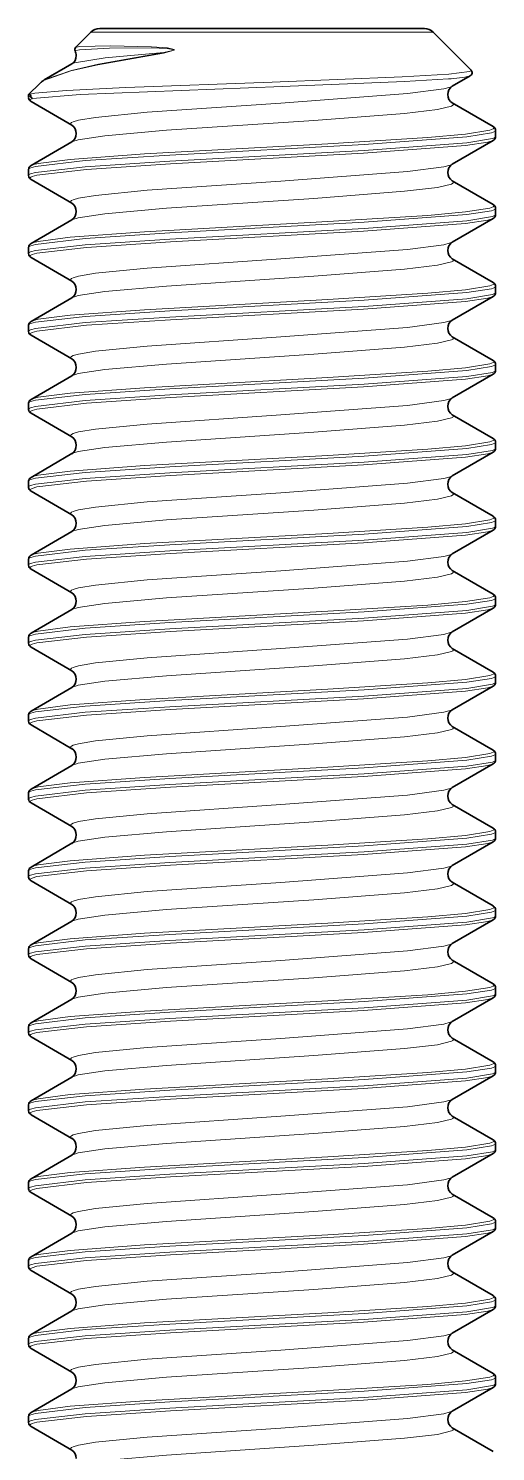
# Model space of a CAD drawing. Extents: x 145 to 857, y 42 to 790.
# Drawn here: x 395.91 to 398.91, y 51.24 to 60.37 of the extents above; entities that cross this region are included whole.
import ezdxf

# ---------------------------------------------------------------- set-up
doc = ezdxf.new("R2010")
doc.units = 0

msp = doc.modelspace()

# ---------------------------------------------------------------- linework, layer by layer
at = {"color": 7, "lineweight": 35, "ltscale": 0.048939}
msp.add_line((396.3694, 60.3666), (398.3269, 60.3666), dxfattribs=at)
at = {"color": 7, "lineweight": 35, "ltscale": 0.003191}
msp.add_line((398.3269, 60.3666), (398.4546, 60.3666), dxfattribs=at)
at = {"color": 7, "lineweight": 35, "ltscale": 0.003435}
msp.add_line((396.3128, 60.3432), (396.2156, 60.246), dxfattribs=at)
at = {"color": 7, "lineweight": 13, "ltscale": 0.051595}
msp.add_line((396.3128, 60.3432), (398.3766, 60.3432), dxfattribs=at)
at = {"color": 7, "lineweight": 13, "ltscale": 0.003364}
msp.add_line((398.3766, 60.3432), (398.5111, 60.3432), dxfattribs=at)
at = {"color": 7, "lineweight": 35, "ltscale": 0.008616}
msp.add_line((398.5111, 60.3432), (398.7549, 60.0995), dxfattribs=at)
at = {"color": 7, "lineweight": 13, "ltscale": 3.16712e-05}
msp.add_line((396.2117, 60.222), (396.2117, 60.2233), dxfattribs=at)
at = {"color": 7, "lineweight": 13, "ltscale": 8.41182e-05}
msp.add_line((396.7812, 60.212), (396.7801, 60.2088), dxfattribs=at)
at = {"color": 7, "lineweight": 35, "ltscale": 0.005111}
msp.add_line((396.0135, 60.0361), (396.1903, 60.1387), dxfattribs=at)
at = {"color": 7, "lineweight": 35, "ltscale": 0.002551}
msp.add_line((395.9841, 60.0145), (395.912, 59.9423), dxfattribs=at)
at = {"color": 7, "lineweight": 35, "ltscale": 0.00333}
msp.add_line((398.7489, 60.0628), (398.6337, 59.996), dxfattribs=at)
at = {"color": 7, "lineweight": 35, "ltscale": 0.000491714}
msp.add_line((395.912, 59.9423), (395.912, 59.9227), dxfattribs=at)
at = {"color": 7, "lineweight": 35, "ltscale": 0.007571}
for p, q in [((395.9283, 59.8979), (396.1903, 59.746)), ((398.8956, 59.7367), (398.6337, 59.8887)), ((395.9283, 59.3979), (396.1903, 59.246)), ((398.8956, 59.2367), (398.6337, 59.3887)), ((395.9283, 58.8979), (396.1903, 58.746)), ((398.8956, 58.7367), (398.6337, 58.8887)), ((395.9283, 58.3979), (396.1903, 58.246)), ((398.8956, 58.2367), (398.6337, 58.3887)), ((395.9283, 57.8979), (396.1903, 57.746)), ((398.8956, 57.7367), (398.6337, 57.8887)), ((395.9283, 57.3979), (396.1903, 57.246)), ((398.8956, 57.2367), (398.6337, 57.3887)), ((395.9283, 56.8979), (396.1903, 56.746)), ((398.8956, 56.7367), (398.6337, 56.8887)), ((395.9283, 56.3979), (396.1903, 56.246)), ((398.8956, 56.2367), (398.6337, 56.3887)), ((395.9283, 55.8979), (396.1903, 55.746)), ((398.8956, 55.7367), (398.6337, 55.8887)), ((395.9283, 55.3979), (396.1903, 55.246)), ((398.8956, 55.2367), (398.6337, 55.3887)), ((395.9283, 54.8979), (396.1903, 54.746)), ((398.8956, 54.7367), (398.6337, 54.8887)), ((395.9283, 54.3979), (396.1903, 54.246)), ((398.8956, 54.2367), (398.6337, 54.3887)), ((395.9283, 53.8979), (396.1903, 53.746)), ((398.8956, 53.7367), (398.6337, 53.8887)), ((395.9283, 53.3979), (396.1903, 53.246)), ((398.8956, 53.2367), (398.6337, 53.3887)), ((395.9283, 52.8979), (396.1903, 52.746)), ((398.8956, 52.7367), (398.6337, 52.8887)), ((395.9283, 52.3979), (396.1903, 52.246)), ((398.8956, 52.2367), (398.6337, 52.3887)), ((395.9283, 51.8979), (396.1903, 51.746)), ((398.8956, 51.7367), (398.6337, 51.8887)), ((395.9283, 51.3979), (396.1903, 51.246)), ((398.8956, 51.2367), (398.6337, 51.3887))]:
    msp.add_line(p, q, dxfattribs=at)
at = {"color": 7, "lineweight": 35, "ltscale": 0.000986481}
for p, q in [((398.912, 59.7121), (398.912, 59.6726)), ((395.912, 59.4621), (395.912, 59.4226)), ((398.912, 59.2121), (398.912, 59.1726)), ((395.912, 58.9621), (395.912, 58.9226)), ((398.912, 58.7121), (398.912, 58.6726)), ((395.912, 58.4621), (395.912, 58.4226)), ((398.912, 58.2121), (398.912, 58.1726)), ((395.912, 57.9621), (395.912, 57.9226)), ((398.912, 57.7121), (398.912, 57.6726)), ((395.912, 57.4621), (395.912, 57.4226)), ((398.912, 57.2121), (398.912, 57.1726)), ((395.912, 56.9621), (395.912, 56.9226)), ((398.912, 56.7121), (398.912, 56.6726)), ((395.912, 56.4621), (395.912, 56.4226)), ((398.912, 56.2121), (398.912, 56.1726)), ((395.912, 55.9621), (395.912, 55.9226)), ((398.912, 55.7121), (398.912, 55.6726)), ((395.912, 55.4621), (395.912, 55.4226)), ((398.912, 55.2121), (398.912, 55.1726)), ((395.912, 54.9621), (395.912, 54.9226)), ((398.912, 54.7121), (398.912, 54.6726)), ((395.912, 54.4621), (395.912, 54.4226)), ((398.912, 54.2121), (398.912, 54.1726)), ((395.912, 53.9621), (395.912, 53.9226)), ((398.912, 53.7121), (398.912, 53.6726)), ((395.912, 53.4621), (395.912, 53.4226)), ((398.912, 53.2121), (398.912, 53.1726)), ((395.912, 52.9621), (395.912, 52.9226)), ((398.912, 52.7121), (398.912, 52.6726)), ((395.912, 52.4621), (395.912, 52.4226)), ((398.912, 52.2121), (398.912, 52.1726)), ((395.912, 51.9621), (395.912, 51.9226)), ((398.912, 51.7121), (398.912, 51.6726)), ((395.912, 51.4621), (395.912, 51.4226))]:
    msp.add_line(p, q, dxfattribs=at)
at = {"color": 7, "lineweight": 35, "ltscale": 0.007572}
for p, q in [((395.9283, 59.4867), (396.1903, 59.6387)), ((395.9283, 58.9867), (396.1903, 59.1387)), ((395.9283, 58.4867), (396.1903, 58.6387)), ((395.9283, 57.9867), (396.1903, 58.1387)), ((395.9283, 57.4867), (396.1903, 57.6387)), ((395.9283, 56.9867), (396.1903, 57.1387)), ((395.9283, 56.4867), (396.1903, 56.6387)), ((395.9283, 55.9867), (396.1903, 56.1387)), ((395.9283, 55.4867), (396.1903, 55.6387)), ((395.9283, 54.9867), (396.1903, 55.1387)), ((395.9283, 54.4867), (396.1903, 54.6387)), ((395.9283, 53.9867), (396.1903, 54.1387)), ((395.9283, 53.4867), (396.1903, 53.6387)), ((395.9283, 52.9867), (396.1903, 53.1387)), ((395.9283, 52.4867), (396.1903, 52.6387)), ((395.9283, 51.9867), (396.1903, 52.1387)), ((395.9283, 51.4867), (396.1903, 51.6387))]:
    msp.add_line(p, q, dxfattribs=at)
at = {"color": 7, "lineweight": 35, "ltscale": 0.00757}
for p, q in [((398.8956, 59.6479), (398.6337, 59.496)), ((398.8956, 59.1479), (398.6337, 58.996)), ((398.8956, 58.6479), (398.6337, 58.496)), ((398.8956, 58.1479), (398.6337, 57.996)), ((398.8956, 57.6479), (398.6337, 57.496)), ((398.8956, 57.1479), (398.6337, 56.996)), ((398.8956, 56.6479), (398.6337, 56.496)), ((398.8956, 56.1479), (398.6337, 55.996)), ((398.8956, 55.6479), (398.6337, 55.496)), ((398.8956, 55.1479), (398.6337, 54.996)), ((398.8956, 54.6479), (398.6337, 54.496)), ((398.8956, 54.1479), (398.6337, 53.996)), ((398.8956, 53.6479), (398.6337, 53.496)), ((398.8956, 53.1479), (398.6337, 52.996)), ((398.8956, 52.6479), (398.6337, 52.496)), ((398.8956, 52.1479), (398.6337, 51.996)), ((398.8956, 51.6479), (398.6337, 51.496))]:
    msp.add_line(p, q, dxfattribs=at)
at = {"color": 7, "lineweight": 13}
for points in [[(396.7801, 60.2088), (396.3582, 60.1338), (396.1836, 60.0943), (396.0085, 60.0324), (395.9841, 60.0145)], [(396.7812, 60.212), (396.3619, 60.1372), (396.1881, 60.0977), (396.0135, 60.0361)], [(396.7812, 60.212), (396.4049, 60.1785), (396.2077, 60.1459), (396.1903, 60.1387)], [(396.2117, 60.2233), (396.2125, 60.2241), (396.2159, 60.2258), (396.2406, 60.2305), (396.433, 60.2408)], [(396.2156, 60.246), (396.2198, 60.2476), (396.2425, 60.2504), (396.4378, 60.2549)], [(396.433, 60.2408), (396.699, 60.2421), (396.8037, 60.2378), (396.8476, 60.23), (396.8483, 60.2291), (396.8483, 60.228), (396.8475, 60.227), (396.7812, 60.212)], [(396.4378, 60.2549), (396.7022, 60.2494), (396.8058, 60.2415), (396.8487, 60.2306), (396.8482, 60.2267), (396.7801, 60.2088)], [(398.7549, 60.0994), (398.7557, 60.0982), (398.7556, 60.0967), (398.7538, 60.0949), (398.7451, 60.0912), (398.6126, 60.0742)], [(398.6126, 60.0742), (398.3123, 60.0559), (397.4762, 60.0225), (396.5374, 59.9877), (396.1572, 59.9688), (395.9529, 59.9514), (395.9207, 59.9454), (395.9125, 59.9423)], [(398.6094, 60.0428), (398.3271, 60.0253), (397.5406, 59.9933), (396.2449, 59.9422), (395.9374, 59.9167)], [(398.6337, 59.996), (398.6211, 59.9904), (398.5789, 59.9794), (398.3467, 59.9486), (397.5318, 59.8876), (396.6747, 59.8287), (396.3419, 59.7958), (396.2332, 59.7777), (396.1986, 59.7677), (396.1884, 59.7625), (396.1844, 59.7591), (396.1833, 59.7574), (396.1826, 59.7548)], [(398.6413, 59.8798), (398.64, 59.8761), (398.6376, 59.8736), (398.6293, 59.8687), (398.5383, 59.847), (398.3271, 59.8217), (397.7442, 59.7766), (396.7989, 59.7133), (396.4027, 59.6782), (396.2317, 59.6524), (396.1903, 59.6387)], [(398.7191, 59.6895), (398.8759, 59.7145), (398.8972, 59.723), (398.9005, 59.7259), (398.9015, 59.7273), (398.902, 59.7294)], [(398.7284, 59.6722), (398.8859, 59.6972), (398.9073, 59.7057), (398.9106, 59.7086), (398.9115, 59.71), (398.912, 59.7121)], [(395.912, 59.4621), (395.9126, 59.4642), (395.9136, 59.4657), (395.9171, 59.4686), (395.9261, 59.473), (395.9572, 59.4816), (396.2766, 59.5187), (396.8201, 59.5547), (398.0677, 59.623), (398.7284, 59.6722)], [(395.912, 59.4226), (395.9125, 59.4248), (395.9135, 59.4263), (395.917, 59.4292), (395.9259, 59.4335), (395.9568, 59.4422), (396.2757, 59.4793), (396.8192, 59.5153), (398.0673, 59.5836), (398.7284, 59.6329)], [(395.9283, 59.4867), (395.9388, 59.4913), (395.974, 59.5005), (396.1801, 59.5269), (396.6563, 59.562), (397.8343, 59.6272), (398.4765, 59.6677), (398.7191, 59.6895)], [(398.8956, 59.6479), (398.8625, 59.637), (398.72, 59.6156)], [(398.912, 59.6726), (398.9117, 59.6712), (398.9098, 59.6684), (398.906, 59.6656), (398.8929, 59.66), (398.7284, 59.6329)], [(395.922, 59.4053), (395.9225, 59.4075), (395.9236, 59.409), (395.927, 59.4118), (395.9359, 59.4162), (395.9667, 59.4249), (396.284, 59.462), (396.8239, 59.498), (398.0641, 59.5664), (398.72, 59.6156)], [(398.6337, 59.496), (398.6211, 59.4904), (398.5789, 59.4794), (398.3467, 59.4486), (397.5318, 59.3876), (396.6747, 59.3287), (396.3419, 59.2958), (396.2332, 59.2777), (396.1986, 59.2677), (396.1884, 59.2625), (396.1844, 59.2591), (396.1833, 59.2574), (396.1826, 59.2548)], [(398.6413, 59.3798), (398.64, 59.3761), (398.6376, 59.3736), (398.6293, 59.3687), (398.5383, 59.347), (398.3271, 59.3217), (397.7442, 59.2766), (396.7989, 59.2133), (396.4027, 59.1782), (396.2317, 59.1524), (396.1903, 59.1387)], [(395.912, 58.9621), (395.9126, 58.9642), (395.9136, 58.9657), (395.9171, 58.9686), (395.9261, 58.973), (395.9572, 58.9816), (396.2766, 59.0187), (396.8201, 59.0547), (398.0677, 59.123), (398.7284, 59.1722)], [(395.9283, 58.9867), (395.9388, 58.9913), (395.974, 59.0005), (396.1801, 59.0269), (396.6563, 59.062), (397.8343, 59.1272), (398.4765, 59.1677), (398.7191, 59.1895)], [(398.7191, 59.1895), (398.8759, 59.2145), (398.8972, 59.223), (398.9005, 59.2259), (398.9015, 59.2273), (398.902, 59.2294)], [(398.7284, 59.1722), (398.8859, 59.1972), (398.9073, 59.2057), (398.9106, 59.2086), (398.9115, 59.21), (398.912, 59.2121)], [(398.912, 59.1726), (398.9117, 59.1712), (398.9098, 59.1684), (398.906, 59.1656), (398.8929, 59.16), (398.7284, 59.1329)], [(395.912, 58.9226), (395.9125, 58.9248), (395.9135, 58.9263), (395.917, 58.9292), (395.9259, 58.9335), (395.9568, 58.9422), (396.2757, 58.9793), (396.8192, 59.0153), (398.0673, 59.0836), (398.7284, 59.1329)], [(395.922, 58.9053), (395.9225, 58.9075), (395.9236, 58.909), (395.927, 58.9118), (395.9359, 58.9162), (395.9667, 58.9249), (396.284, 58.962), (396.8239, 58.998), (398.0641, 59.0664), (398.72, 59.1156)], [(398.8956, 59.1479), (398.8625, 59.137), (398.72, 59.1156)], [(398.6337, 58.996), (398.6211, 58.9904), (398.5789, 58.9794), (398.3467, 58.9486), (397.5318, 58.8876), (396.6747, 58.8287), (396.3419, 58.7958), (396.2332, 58.7777), (396.1986, 58.7677), (396.1884, 58.7625), (396.1844, 58.7591), (396.1833, 58.7574), (396.1826, 58.7548)], [(398.6413, 58.8798), (398.64, 58.8761), (398.6376, 58.8736), (398.6293, 58.8687), (398.5383, 58.847), (398.3271, 58.8217), (397.7442, 58.7766), (396.7989, 58.7133), (396.4027, 58.6782), (396.2317, 58.6524), (396.1903, 58.6387)], [(398.7191, 58.6895), (398.8759, 58.7145), (398.8972, 58.723), (398.9005, 58.7259), (398.9015, 58.7273), (398.902, 58.7294)], [(398.7284, 58.6722), (398.8859, 58.6972), (398.9073, 58.7057), (398.9106, 58.7086), (398.9115, 58.71), (398.912, 58.7121)], [(395.912, 58.4621), (395.9126, 58.4642), (395.9136, 58.4657), (395.9171, 58.4686), (395.9261, 58.473), (395.9572, 58.4816), (396.2766, 58.5187), (396.8201, 58.5547), (398.0677, 58.623), (398.7284, 58.6722)], [(395.912, 58.4226), (395.9125, 58.4248), (395.9135, 58.4263), (395.917, 58.4292), (395.9259, 58.4335), (395.9568, 58.4422), (396.2757, 58.4793), (396.8192, 58.5153), (398.0673, 58.5836), (398.7284, 58.6329)], [(395.922, 58.4053), (395.9225, 58.4075), (395.9236, 58.409), (395.927, 58.4118), (395.9359, 58.4162), (395.9667, 58.4249), (396.284, 58.462), (396.8239, 58.498), (398.0641, 58.5664), (398.72, 58.6156)], [(395.9283, 58.4867), (395.9388, 58.4913), (395.974, 58.5005), (396.1801, 58.5269), (396.6563, 58.562), (397.8343, 58.6272), (398.4765, 58.6677), (398.7191, 58.6895)], [(398.8956, 58.6479), (398.8625, 58.637), (398.72, 58.6156)], [(398.912, 58.6726), (398.9117, 58.6712), (398.9098, 58.6684), (398.906, 58.6656), (398.8929, 58.66), (398.7284, 58.6329)], [(398.6337, 58.496), (398.6211, 58.4904), (398.5789, 58.4794), (398.3467, 58.4486), (397.5318, 58.3876), (396.6747, 58.3287), (396.3419, 58.2958), (396.2332, 58.2777), (396.1986, 58.2677), (396.1884, 58.2625), (396.1844, 58.2591), (396.1833, 58.2574), (396.1826, 58.2548)], [(398.6413, 58.3798), (398.64, 58.3761), (398.6376, 58.3736), (398.6293, 58.3687), (398.5383, 58.347), (398.3271, 58.3217), (397.7442, 58.2766), (396.7989, 58.2133), (396.4027, 58.1782), (396.2317, 58.1524), (396.1903, 58.1387)], [(395.912, 57.9621), (395.9126, 57.9642), (395.9136, 57.9657), (395.9171, 57.9686), (395.9261, 57.973), (395.9572, 57.9816), (396.2766, 58.0187), (396.8201, 58.0547), (398.0677, 58.123), (398.7284, 58.1722)], [(395.9283, 57.9867), (395.9388, 57.9913), (395.974, 58.0005), (396.1801, 58.0269), (396.6563, 58.062), (397.8343, 58.1272), (398.4765, 58.1677), (398.7191, 58.1895)], [(398.7191, 58.1895), (398.8759, 58.2145), (398.8972, 58.223), (398.9005, 58.2259), (398.9015, 58.2273), (398.902, 58.2294)], [(398.7284, 58.1722), (398.8859, 58.1972), (398.9073, 58.2057), (398.9106, 58.2086), (398.9115, 58.21), (398.912, 58.2121)], [(398.912, 58.1726), (398.9117, 58.1712), (398.9098, 58.1684), (398.906, 58.1656), (398.8929, 58.16), (398.7284, 58.1329)], [(395.912, 57.9226), (395.9125, 57.9248), (395.9135, 57.9263), (395.917, 57.9292), (395.9259, 57.9335), (395.9568, 57.9422), (396.2757, 57.9793), (396.8192, 58.0153), (398.0673, 58.0836), (398.7284, 58.1329)], [(395.922, 57.9053), (395.9225, 57.9075), (395.9236, 57.909), (395.927, 57.9118), (395.9359, 57.9162), (395.9667, 57.9249), (396.284, 57.962), (396.8239, 57.998), (398.0641, 58.0664), (398.72, 58.1156)], [(398.8956, 58.1479), (398.8625, 58.137), (398.72, 58.1156)], [(398.6337, 57.996), (398.6211, 57.9904), (398.5789, 57.9794), (398.3467, 57.9486), (397.5318, 57.8876), (396.6747, 57.8287), (396.3419, 57.7958), (396.2332, 57.7777), (396.1986, 57.7677), (396.1884, 57.7625), (396.1844, 57.7591), (396.1833, 57.7574), (396.1826, 57.7548)], [(398.6413, 57.8798), (398.64, 57.8761), (398.6376, 57.8736), (398.6293, 57.8687), (398.5383, 57.847), (398.3271, 57.8217), (397.7442, 57.7766), (396.7989, 57.7133), (396.4027, 57.6782), (396.2317, 57.6524), (396.1903, 57.6387)], [(398.7191, 57.6895), (398.8759, 57.7145), (398.8972, 57.723), (398.9005, 57.7259), (398.9015, 57.7273), (398.902, 57.7294)], [(398.7284, 57.6722), (398.8859, 57.6972), (398.9073, 57.7057), (398.9106, 57.7086), (398.9115, 57.71), (398.912, 57.7121)], [(395.912, 57.4621), (395.9126, 57.4642), (395.9136, 57.4657), (395.9171, 57.4686), (395.9261, 57.473), (395.9572, 57.4816), (396.2766, 57.5187), (396.8201, 57.5547), (398.0677, 57.623), (398.7284, 57.6722)], [(395.912, 57.4226), (395.9125, 57.4248), (395.9135, 57.4263), (395.917, 57.4292), (395.9259, 57.4335), (395.9568, 57.4422), (396.2757, 57.4793), (396.8192, 57.5153), (398.0673, 57.5836), (398.7284, 57.6329)], [(395.922, 57.4053), (395.9225, 57.4075), (395.9236, 57.409), (395.927, 57.4118), (395.9359, 57.4162), (395.9667, 57.4249), (396.284, 57.462), (396.8239, 57.498), (398.0641, 57.5664), (398.72, 57.6156)], [(395.9283, 57.4867), (395.9388, 57.4913), (395.974, 57.5005), (396.1801, 57.5269), (396.6563, 57.562), (397.8343, 57.6272), (398.4765, 57.6677), (398.7191, 57.6895)], [(398.8956, 57.6479), (398.8625, 57.637), (398.72, 57.6156)], [(398.912, 57.6726), (398.9117, 57.6712), (398.9098, 57.6684), (398.906, 57.6656), (398.8929, 57.66), (398.7284, 57.6329)], [(398.6337, 57.496), (398.6211, 57.4904), (398.5789, 57.4794), (398.3467, 57.4486), (397.5318, 57.3876), (396.6747, 57.3287), (396.3419, 57.2958), (396.2332, 57.2777), (396.1986, 57.2677), (396.1884, 57.2625), (396.1844, 57.2591), (396.1833, 57.2574), (396.1826, 57.2548)], [(398.6413, 57.3798), (398.64, 57.3761), (398.6376, 57.3736), (398.6293, 57.3687), (398.5383, 57.347), (398.3271, 57.3217), (397.7442, 57.2766), (396.7989, 57.2133), (396.4027, 57.1782), (396.2317, 57.1524), (396.1903, 57.1387)], [(395.912, 56.9621), (395.9126, 56.9642), (395.9136, 56.9657), (395.9171, 56.9686), (395.9261, 56.973), (395.9572, 56.9816), (396.2766, 57.0187), (396.8201, 57.0547), (398.0677, 57.123), (398.7284, 57.1722)], [(395.9283, 56.9867), (395.9388, 56.9913), (395.974, 57.0005), (396.1801, 57.0269), (396.6563, 57.062), (397.8343, 57.1272), (398.4765, 57.1677), (398.7191, 57.1895)], [(398.7191, 57.1895), (398.8759, 57.2145), (398.8972, 57.223), (398.9005, 57.2259), (398.9015, 57.2273), (398.902, 57.2294)], [(398.7284, 57.1722), (398.8859, 57.1972), (398.9073, 57.2057), (398.9106, 57.2086), (398.9115, 57.21), (398.912, 57.2121)], [(398.912, 57.1726), (398.9117, 57.1712), (398.9098, 57.1684), (398.906, 57.1656), (398.8929, 57.16), (398.7284, 57.1329)], [(395.912, 56.9226), (395.9125, 56.9248), (395.9135, 56.9263), (395.917, 56.9292), (395.9259, 56.9335), (395.9568, 56.9422), (396.2757, 56.9793), (396.8192, 57.0153), (398.0673, 57.0836), (398.7284, 57.1329)], [(395.922, 56.9053), (395.9225, 56.9075), (395.9236, 56.909), (395.927, 56.9118), (395.9359, 56.9162), (395.9667, 56.9249), (396.284, 56.962), (396.8239, 56.998), (398.0641, 57.0664), (398.72, 57.1156)], [(398.8956, 57.1479), (398.8625, 57.137), (398.72, 57.1156)], [(398.6337, 56.996), (398.6211, 56.9904), (398.5789, 56.9794), (398.3467, 56.9486), (397.5318, 56.8876), (396.6747, 56.8287), (396.3419, 56.7958), (396.2332, 56.7777), (396.1986, 56.7677), (396.1884, 56.7625), (396.1844, 56.7591), (396.1833, 56.7574), (396.1826, 56.7548)], [(398.6413, 56.8798), (398.64, 56.8761), (398.6376, 56.8736), (398.6293, 56.8687), (398.5383, 56.847), (398.3271, 56.8217), (397.7442, 56.7766), (396.7989, 56.7133), (396.4027, 56.6782), (396.2317, 56.6524), (396.1903, 56.6387)], [(398.7191, 56.6895), (398.8759, 56.7145), (398.8972, 56.723), (398.9005, 56.7259), (398.9015, 56.7273), (398.902, 56.7294)], [(398.7284, 56.6722), (398.8859, 56.6972), (398.9073, 56.7057), (398.9106, 56.7086), (398.9115, 56.71), (398.912, 56.7121)], [(395.912, 56.4621), (395.9126, 56.4642), (395.9136, 56.4657), (395.9171, 56.4686), (395.9261, 56.473), (395.9572, 56.4816), (396.2766, 56.5187), (396.8201, 56.5547), (398.0677, 56.623), (398.7284, 56.6722)], [(395.912, 56.4226), (395.9125, 56.4248), (395.9135, 56.4263), (395.917, 56.4292), (395.9259, 56.4335), (395.9568, 56.4422), (396.2757, 56.4793), (396.8192, 56.5153), (398.0673, 56.5836), (398.7284, 56.6329)], [(395.922, 56.4053), (395.9225, 56.4075), (395.9236, 56.409), (395.927, 56.4118), (395.9359, 56.4162), (395.9667, 56.4249), (396.284, 56.462), (396.8239, 56.498), (398.0641, 56.5664), (398.72, 56.6156)], [(395.9283, 56.4867), (395.9388, 56.4913), (395.974, 56.5005), (396.1801, 56.5269), (396.6563, 56.562), (397.8343, 56.6272), (398.4765, 56.6677), (398.7191, 56.6895)], [(398.8956, 56.6479), (398.8625, 56.637), (398.72, 56.6156)], [(398.912, 56.6726), (398.9117, 56.6712), (398.9098, 56.6684), (398.906, 56.6656), (398.8929, 56.66), (398.7284, 56.6329)], [(398.6337, 56.496), (398.6211, 56.4904), (398.5789, 56.4794), (398.3467, 56.4486), (397.5318, 56.3876), (396.6747, 56.3287), (396.3419, 56.2958), (396.2332, 56.2777), (396.1986, 56.2677), (396.1884, 56.2625), (396.1844, 56.2591), (396.1833, 56.2574), (396.1826, 56.2548)], [(398.6413, 56.3798), (398.64, 56.3761), (398.6376, 56.3736), (398.6293, 56.3687), (398.5383, 56.347), (398.3271, 56.3217), (397.7442, 56.2766), (396.7989, 56.2133), (396.4027, 56.1782), (396.2317, 56.1524), (396.1903, 56.1387)], [(395.912, 55.9621), (395.9126, 55.9642), (395.9136, 55.9657), (395.9171, 55.9686), (395.9261, 55.973), (395.9572, 55.9816), (396.2766, 56.0187), (396.8201, 56.0547), (398.0677, 56.123), (398.7284, 56.1722)], [(395.9283, 55.9867), (395.9388, 55.9913), (395.974, 56.0005), (396.1801, 56.0269), (396.6563, 56.062), (397.8343, 56.1272), (398.4765, 56.1677), (398.7191, 56.1895)], [(398.7191, 56.1895), (398.8759, 56.2145), (398.8972, 56.223), (398.9005, 56.2259), (398.9015, 56.2273), (398.902, 56.2294)], [(398.7284, 56.1722), (398.8859, 56.1972), (398.9073, 56.2057), (398.9106, 56.2086), (398.9115, 56.21), (398.912, 56.2121)], [(398.912, 56.1726), (398.9117, 56.1712), (398.9098, 56.1684), (398.906, 56.1656), (398.8929, 56.16), (398.7284, 56.1329)], [(395.912, 55.9226), (395.9125, 55.9248), (395.9135, 55.9263), (395.917, 55.9292), (395.9259, 55.9335), (395.9568, 55.9422), (396.2757, 55.9793), (396.8192, 56.0153), (398.0673, 56.0836), (398.7284, 56.1329)], [(395.922, 55.9053), (395.9225, 55.9075), (395.9236, 55.909), (395.927, 55.9118), (395.9359, 55.9162), (395.9667, 55.9249), (396.284, 55.962), (396.8239, 55.998), (398.0641, 56.0664), (398.72, 56.1156)], [(398.8956, 56.1479), (398.8625, 56.137), (398.72, 56.1156)], [(398.6337, 55.996), (398.6211, 55.9904), (398.5789, 55.9794), (398.3467, 55.9486), (397.5318, 55.8876), (396.6747, 55.8287), (396.3419, 55.7958), (396.2332, 55.7777), (396.1986, 55.7677), (396.1884, 55.7625), (396.1844, 55.7591), (396.1833, 55.7574), (396.1826, 55.7548)], [(398.6413, 55.8798), (398.64, 55.8761), (398.6376, 55.8736), (398.6293, 55.8687), (398.5383, 55.847), (398.3271, 55.8217), (397.7442, 55.7766), (396.7989, 55.7133), (396.4027, 55.6782), (396.2317, 55.6524), (396.1903, 55.6387)], [(398.7191, 55.6895), (398.8759, 55.7145), (398.8972, 55.723), (398.9005, 55.7259), (398.9015, 55.7273), (398.902, 55.7294)], [(398.7284, 55.6722), (398.8859, 55.6972), (398.9073, 55.7057), (398.9106, 55.7086), (398.9115, 55.71), (398.912, 55.7121)], [(395.912, 55.4621), (395.9126, 55.4642), (395.9136, 55.4657), (395.9171, 55.4686), (395.9261, 55.473), (395.9572, 55.4816), (396.2766, 55.5187), (396.8201, 55.5547), (398.0677, 55.623), (398.7284, 55.6722)], [(395.912, 55.4226), (395.9125, 55.4248), (395.9135, 55.4263), (395.917, 55.4292), (395.9259, 55.4335), (395.9568, 55.4422), (396.2757, 55.4793), (396.8192, 55.5153), (398.0673, 55.5836), (398.7284, 55.6329)], [(395.922, 55.4053), (395.9225, 55.4075), (395.9236, 55.409), (395.927, 55.4118), (395.9359, 55.4162), (395.9667, 55.4249), (396.284, 55.462), (396.8239, 55.498), (398.0641, 55.5664), (398.72, 55.6156)], [(395.9283, 55.4867), (395.9388, 55.4913), (395.974, 55.5005), (396.1801, 55.5269), (396.6563, 55.562), (397.8343, 55.6272), (398.4765, 55.6677), (398.7191, 55.6895)], [(398.8956, 55.6479), (398.8625, 55.637), (398.72, 55.6156)], [(398.912, 55.6726), (398.9117, 55.6712), (398.9098, 55.6684), (398.906, 55.6656), (398.8929, 55.66), (398.7284, 55.6329)], [(398.6337, 55.496), (398.6211, 55.4904), (398.5789, 55.4794), (398.3467, 55.4486), (397.5318, 55.3876), (396.6747, 55.3287), (396.3419, 55.2958), (396.2332, 55.2777), (396.1986, 55.2677), (396.1884, 55.2625), (396.1844, 55.2591), (396.1833, 55.2574), (396.1826, 55.2548)], [(398.6413, 55.3798), (398.64, 55.3761), (398.6376, 55.3736), (398.6293, 55.3687), (398.5383, 55.347), (398.3271, 55.3217), (397.7442, 55.2766), (396.7989, 55.2133), (396.4027, 55.1782), (396.2317, 55.1524), (396.1903, 55.1387)], [(395.912, 54.9621), (395.9126, 54.9642), (395.9136, 54.9657), (395.9171, 54.9686), (395.9261, 54.973), (395.9572, 54.9816), (396.2766, 55.0187), (396.8201, 55.0547), (398.0677, 55.123), (398.7284, 55.1722)], [(395.9283, 54.9867), (395.9388, 54.9913), (395.974, 55.0005), (396.1801, 55.0269), (396.6563, 55.062), (397.8343, 55.1272), (398.4765, 55.1677), (398.7191, 55.1895)], [(398.7191, 55.1895), (398.8759, 55.2145), (398.8972, 55.223), (398.9005, 55.2259), (398.9015, 55.2273), (398.902, 55.2294)], [(398.8956, 55.1479), (398.8625, 55.137), (398.72, 55.1156)], [(398.7284, 55.1722), (398.8859, 55.1972), (398.9073, 55.2057), (398.9106, 55.2086), (398.9115, 55.21), (398.912, 55.2121)], [(398.912, 55.1726), (398.9117, 55.1712), (398.9098, 55.1684), (398.906, 55.1656), (398.8929, 55.16), (398.7284, 55.1329)], [(395.912, 54.9226), (395.9125, 54.9248), (395.9135, 54.9263), (395.917, 54.9292), (395.9259, 54.9335), (395.9568, 54.9422), (396.2757, 54.9793), (396.8192, 55.0153), (398.0673, 55.0836), (398.7284, 55.1329)], [(395.922, 54.9053), (395.9225, 54.9075), (395.9236, 54.909), (395.927, 54.9118), (395.9359, 54.9162), (395.9667, 54.9249), (396.284, 54.962), (396.8239, 54.998), (398.0641, 55.0664), (398.72, 55.1156)], [(398.6337, 54.996), (398.6211, 54.9904), (398.5789, 54.9794), (398.3467, 54.9486), (397.5318, 54.8876), (396.6747, 54.8287), (396.3419, 54.7958), (396.2332, 54.7777), (396.1986, 54.7677), (396.1884, 54.7625), (396.1844, 54.7591), (396.1833, 54.7574), (396.1826, 54.7548)], [(398.6413, 54.8798), (398.64, 54.8761), (398.6376, 54.8736), (398.6293, 54.8687), (398.5383, 54.847), (398.3271, 54.8217), (397.7442, 54.7766), (396.7989, 54.7133), (396.4027, 54.6782), (396.2317, 54.6524), (396.1903, 54.6387)], [(395.9283, 54.4867), (395.9388, 54.4913), (395.974, 54.5005), (396.1801, 54.5269), (396.6563, 54.562), (397.8343, 54.6272), (398.4765, 54.6677), (398.7191, 54.6895)], [(398.7191, 54.6895), (398.8759, 54.7145), (398.8972, 54.723), (398.9005, 54.7259), (398.9015, 54.7273), (398.902, 54.7294)], [(398.7284, 54.6722), (398.8859, 54.6972), (398.9073, 54.7057), (398.9106, 54.7086), (398.9115, 54.71), (398.912, 54.7121)], [(395.912, 54.4621), (395.9126, 54.4642), (395.9136, 54.4657), (395.9171, 54.4686), (395.9261, 54.473), (395.9572, 54.4816), (396.2766, 54.5187), (396.8201, 54.5547), (398.0677, 54.623), (398.7284, 54.6722)], [(395.912, 54.4226), (395.9125, 54.4248), (395.9135, 54.4263), (395.917, 54.4292), (395.9259, 54.4335), (395.9568, 54.4422), (396.2757, 54.4793), (396.8192, 54.5153), (398.0673, 54.5836), (398.7284, 54.6329)], [(395.922, 54.4053), (395.9225, 54.4075), (395.9236, 54.409), (395.927, 54.4118), (395.9359, 54.4162), (395.9667, 54.4249), (396.284, 54.462), (396.8239, 54.498), (398.0641, 54.5664), (398.72, 54.6156)], [(398.8956, 54.6479), (398.8625, 54.637), (398.72, 54.6156)], [(398.912, 54.6726), (398.9117, 54.6712), (398.9098, 54.6684), (398.906, 54.6656), (398.8929, 54.66), (398.7284, 54.6329)], [(398.6337, 54.496), (398.6211, 54.4904), (398.5789, 54.4794), (398.3467, 54.4486), (397.5318, 54.3876), (396.6747, 54.3287), (396.3419, 54.2958), (396.2332, 54.2777), (396.1986, 54.2677), (396.1884, 54.2625), (396.1844, 54.2591), (396.1833, 54.2574), (396.1826, 54.2548)], [(398.6413, 54.3798), (398.64, 54.3761), (398.6376, 54.3736), (398.6293, 54.3687), (398.5383, 54.347), (398.3271, 54.3217), (397.7442, 54.2766), (396.7989, 54.2133), (396.4027, 54.1782), (396.2317, 54.1524), (396.1903, 54.1387)], [(395.912, 53.9621), (395.9126, 53.9642), (395.9136, 53.9657), (395.9171, 53.9686), (395.9261, 53.973), (395.9572, 53.9816), (396.2766, 54.0187), (396.8201, 54.0547), (398.0677, 54.123), (398.7284, 54.1722)], [(395.9283, 53.9867), (395.9388, 53.9913), (395.974, 54.0005), (396.1801, 54.0269), (396.6563, 54.062), (397.8343, 54.1272), (398.4765, 54.1677), (398.7191, 54.1895)], [(398.7191, 54.1895), (398.8759, 54.2145), (398.8972, 54.223), (398.9005, 54.2259), (398.9015, 54.2273), (398.902, 54.2294)], [(398.8956, 54.1479), (398.8625, 54.137), (398.72, 54.1156)], [(398.7284, 54.1722), (398.8859, 54.1972), (398.9073, 54.2057), (398.9106, 54.2086), (398.9115, 54.21), (398.912, 54.2121)], [(398.912, 54.1726), (398.9117, 54.1712), (398.9098, 54.1684), (398.906, 54.1656), (398.8929, 54.16), (398.7284, 54.1329)], [(395.912, 53.9226), (395.9125, 53.9248), (395.9135, 53.9263), (395.917, 53.9292), (395.9259, 53.9335), (395.9568, 53.9422), (396.2757, 53.9793), (396.8192, 54.0153), (398.0673, 54.0836), (398.7284, 54.1329)], [(395.922, 53.9053), (395.9225, 53.9075), (395.9236, 53.909), (395.927, 53.9118), (395.9359, 53.9162), (395.9667, 53.9249), (396.284, 53.962), (396.8239, 53.998), (398.0641, 54.0664), (398.72, 54.1156)], [(398.6337, 53.996), (398.6211, 53.9904), (398.5789, 53.9794), (398.3467, 53.9486), (397.5318, 53.8876), (396.6747, 53.8287), (396.3419, 53.7958), (396.2332, 53.7777), (396.1986, 53.7677), (396.1884, 53.7625), (396.1844, 53.7591), (396.1833, 53.7574), (396.1826, 53.7548)], [(398.6413, 53.8798), (398.64, 53.8761), (398.6376, 53.8736), (398.6293, 53.8687), (398.5383, 53.847), (398.3271, 53.8217), (397.7442, 53.7766), (396.7989, 53.7133), (396.4027, 53.6782), (396.2317, 53.6524), (396.1903, 53.6387)], [(395.9283, 53.4867), (395.9388, 53.4913), (395.974, 53.5005), (396.1801, 53.5269), (396.6563, 53.562), (397.8343, 53.6272), (398.4765, 53.6677), (398.7191, 53.6895)], [(398.7191, 53.6895), (398.8759, 53.7145), (398.8972, 53.723), (398.9005, 53.7259), (398.9015, 53.7273), (398.902, 53.7294)], [(398.7284, 53.6722), (398.8859, 53.6972), (398.9073, 53.7057), (398.9106, 53.7086), (398.9115, 53.71), (398.912, 53.7121)], [(395.912, 53.4621), (395.9126, 53.4642), (395.9136, 53.4657), (395.9171, 53.4686), (395.9261, 53.473), (395.9572, 53.4816), (396.2766, 53.5187), (396.8201, 53.5547), (398.0677, 53.623), (398.7284, 53.6722)], [(395.912, 53.4226), (395.9125, 53.4248), (395.9135, 53.4263), (395.917, 53.4292), (395.9259, 53.4335), (395.9568, 53.4422), (396.2757, 53.4793), (396.8192, 53.5153), (398.0673, 53.5836), (398.7284, 53.6329)], [(395.922, 53.4053), (395.9225, 53.4075), (395.9236, 53.409), (395.927, 53.4118), (395.9359, 53.4162), (395.9667, 53.4249), (396.284, 53.462), (396.8239, 53.498), (398.0641, 53.5664), (398.72, 53.6156)], [(398.8956, 53.6479), (398.8625, 53.637), (398.72, 53.6156)], [(398.912, 53.6726), (398.9117, 53.6712), (398.9098, 53.6684), (398.906, 53.6656), (398.8929, 53.66), (398.7284, 53.6329)], [(398.6337, 53.496), (398.6211, 53.4904), (398.5789, 53.4794), (398.3467, 53.4486), (397.5318, 53.3876), (396.6747, 53.3287), (396.3419, 53.2958), (396.2332, 53.2777), (396.1986, 53.2677), (396.1884, 53.2625), (396.1844, 53.2591), (396.1833, 53.2574), (396.1826, 53.2548)], [(398.6413, 53.3798), (398.64, 53.3761), (398.6376, 53.3736), (398.6293, 53.3687), (398.5383, 53.347), (398.3271, 53.3217), (397.7442, 53.2766), (396.7989, 53.2133), (396.4027, 53.1782), (396.2317, 53.1524), (396.1903, 53.1387)], [(398.7191, 53.1895), (398.8759, 53.2145), (398.8972, 53.223), (398.9005, 53.2259), (398.9015, 53.2273), (398.902, 53.2294)], [(395.912, 52.9621), (395.9126, 52.9642), (395.9136, 52.9657), (395.9171, 52.9686), (395.9261, 52.973), (395.9572, 52.9816), (396.2766, 53.0187), (396.8201, 53.0547), (398.0677, 53.123), (398.7284, 53.1722)], [(395.9283, 52.9867), (395.9388, 52.9913), (395.974, 53.0005), (396.1801, 53.0269), (396.6563, 53.062), (397.8343, 53.1272), (398.4765, 53.1677), (398.7191, 53.1895)], [(398.8956, 53.1479), (398.8625, 53.137), (398.72, 53.1156)], [(398.7284, 53.1722), (398.8859, 53.1972), (398.9073, 53.2057), (398.9106, 53.2086), (398.9115, 53.21), (398.912, 53.2121)], [(398.912, 53.1726), (398.9117, 53.1712), (398.9098, 53.1684), (398.906, 53.1656), (398.8929, 53.16), (398.7284, 53.1329)], [(395.912, 52.9226), (395.9125, 52.9248), (395.9135, 52.9263), (395.917, 52.9292), (395.9259, 52.9335), (395.9568, 52.9422), (396.2757, 52.9793), (396.8192, 53.0153), (398.0673, 53.0836), (398.7284, 53.1329)], [(395.922, 52.9053), (395.9225, 52.9075), (395.9236, 52.909), (395.927, 52.9118), (395.9359, 52.9162), (395.9667, 52.9249), (396.284, 52.962), (396.8239, 52.998), (398.0641, 53.0664), (398.72, 53.1156)], [(398.6337, 52.996), (398.6211, 52.9904), (398.5789, 52.9794), (398.3467, 52.9486), (397.5318, 52.8876), (396.6747, 52.8287), (396.3419, 52.7958), (396.2332, 52.7777), (396.1986, 52.7677), (396.1884, 52.7625), (396.1844, 52.7591), (396.1833, 52.7574), (396.1826, 52.7548)], [(398.6413, 52.8798), (398.64, 52.8761), (398.6376, 52.8736), (398.6293, 52.8687), (398.5383, 52.847), (398.3271, 52.8217), (397.7442, 52.7766), (396.7989, 52.7133), (396.4027, 52.6782), (396.2317, 52.6524), (396.1903, 52.6387)], [(395.9283, 52.4867), (395.9388, 52.4913), (395.974, 52.5005), (396.1801, 52.5269), (396.6563, 52.562), (397.8343, 52.6272), (398.4765, 52.6677), (398.7191, 52.6895)], [(398.7191, 52.6895), (398.8759, 52.7145), (398.8972, 52.723), (398.9005, 52.7259), (398.9015, 52.7273), (398.902, 52.7294)], [(398.7284, 52.6722), (398.8859, 52.6972), (398.9073, 52.7057), (398.9106, 52.7086), (398.9115, 52.71), (398.912, 52.7121)], [(395.912, 52.4621), (395.9126, 52.4642), (395.9136, 52.4657), (395.9171, 52.4686), (395.9261, 52.473), (395.9572, 52.4816), (396.2766, 52.5187), (396.8201, 52.5547), (398.0677, 52.623), (398.7284, 52.6722)], [(395.912, 52.4226), (395.9125, 52.4248), (395.9135, 52.4263), (395.917, 52.4292), (395.9259, 52.4335), (395.9568, 52.4422), (396.2757, 52.4793), (396.8192, 52.5153), (398.0673, 52.5836), (398.7284, 52.6329)], [(395.922, 52.4053), (395.9225, 52.4075), (395.9236, 52.409), (395.927, 52.4118), (395.9359, 52.4162), (395.9667, 52.4249), (396.284, 52.462), (396.8239, 52.498), (398.0641, 52.5664), (398.72, 52.6156)], [(398.8956, 52.6479), (398.8625, 52.637), (398.72, 52.6156)], [(398.912, 52.6726), (398.9117, 52.6712), (398.9098, 52.6684), (398.906, 52.6656), (398.8929, 52.66), (398.7284, 52.6329)], [(398.6337, 52.496), (398.6211, 52.4904), (398.5789, 52.4794), (398.3467, 52.4486), (397.5318, 52.3876), (396.6747, 52.3287), (396.3419, 52.2958), (396.2332, 52.2777), (396.1986, 52.2677), (396.1884, 52.2625), (396.1844, 52.2591), (396.1833, 52.2574), (396.1826, 52.2548)], [(398.6413, 52.3798), (398.64, 52.3761), (398.6376, 52.3736), (398.6293, 52.3687), (398.5383, 52.347), (398.3271, 52.3217), (397.7442, 52.2766), (396.7989, 52.2133), (396.4027, 52.1782), (396.2317, 52.1524), (396.1903, 52.1387)], [(398.7191, 52.1895), (398.8759, 52.2145), (398.8972, 52.223), (398.9005, 52.2259), (398.9015, 52.2273), (398.902, 52.2294)], [(395.912, 51.9621), (395.9126, 51.9642), (395.9136, 51.9657), (395.9171, 51.9686), (395.9261, 51.973), (395.9572, 51.9816), (396.2766, 52.0187), (396.8201, 52.0547), (398.0677, 52.123), (398.7284, 52.1722)], [(395.912, 51.9226), (395.9125, 51.9248), (395.9135, 51.9263), (395.917, 51.9292), (395.9259, 51.9335), (395.9568, 51.9422), (396.2757, 51.9793), (396.8192, 52.0153), (398.0673, 52.0836), (398.7284, 52.1329)], [(395.9283, 51.9867), (395.9388, 51.9913), (395.974, 52.0005), (396.1801, 52.0269), (396.6563, 52.062), (397.8343, 52.1272), (398.4765, 52.1677), (398.7191, 52.1895)], [(398.8956, 52.1479), (398.8625, 52.137), (398.72, 52.1156)], [(398.7284, 52.1722), (398.8859, 52.1972), (398.9073, 52.2057), (398.9106, 52.2086), (398.9115, 52.21), (398.912, 52.2121)], [(398.912, 52.1726), (398.9117, 52.1712), (398.9098, 52.1684), (398.906, 52.1656), (398.8929, 52.16), (398.7284, 52.1329)], [(395.922, 51.9053), (395.9225, 51.9075), (395.9236, 51.909), (395.927, 51.9118), (395.9359, 51.9162), (395.9667, 51.9249), (396.284, 51.962), (396.8239, 51.998), (398.0641, 52.0664), (398.72, 52.1156)], [(398.6337, 51.996), (398.6211, 51.9904), (398.5789, 51.9794), (398.3467, 51.9486), (397.5318, 51.8876), (396.6747, 51.8287), (396.3419, 51.7958), (396.2332, 51.7777), (396.1986, 51.7677), (396.1884, 51.7625), (396.1844, 51.7591), (396.1833, 51.7574), (396.1826, 51.7548)], [(398.6413, 51.8798), (398.64, 51.8761), (398.6376, 51.8736), (398.6293, 51.8687), (398.5383, 51.847), (398.3271, 51.8217), (397.7442, 51.7766), (396.7989, 51.7133), (396.4027, 51.6782), (396.2317, 51.6524), (396.1903, 51.6387)], [(395.9283, 51.4867), (395.9388, 51.4913), (395.974, 51.5005), (396.1801, 51.5269), (396.6563, 51.562), (397.8343, 51.6272), (398.4765, 51.6677), (398.7191, 51.6895)], [(398.7191, 51.6895), (398.8759, 51.7145), (398.8972, 51.723), (398.9005, 51.7259), (398.9015, 51.7273), (398.902, 51.7294)], [(398.7284, 51.6722), (398.8859, 51.6972), (398.9073, 51.7057), (398.9106, 51.7086), (398.9115, 51.71), (398.912, 51.7121)], [(395.912, 51.4621), (395.9126, 51.4642), (395.9136, 51.4657), (395.9171, 51.4686), (395.9261, 51.473), (395.9572, 51.4816), (396.2766, 51.5187), (396.8201, 51.5547), (398.0677, 51.623), (398.7284, 51.6722)], [(395.912, 51.4226), (395.9125, 51.4248), (395.9135, 51.4263), (395.917, 51.4292), (395.9259, 51.4335), (395.9568, 51.4422), (396.2757, 51.4793), (396.8192, 51.5153), (398.0673, 51.5836), (398.7284, 51.6329)], [(395.922, 51.4053), (395.9225, 51.4075), (395.9236, 51.409), (395.927, 51.4118), (395.9359, 51.4162), (395.9667, 51.4249), (396.284, 51.462), (396.8239, 51.498), (398.0641, 51.5664), (398.72, 51.6156)], [(398.8956, 51.6479), (398.8625, 51.637), (398.72, 51.6156)], [(398.912, 51.6726), (398.9117, 51.6712), (398.9098, 51.6684), (398.906, 51.6656), (398.8929, 51.66), (398.7284, 51.6329)], [(398.6337, 51.496), (398.6211, 51.4904), (398.5789, 51.4794), (398.3467, 51.4486), (397.5318, 51.3876), (396.6747, 51.3287), (396.3419, 51.2958), (396.2332, 51.2777), (396.1986, 51.2677), (396.1884, 51.2625), (396.1844, 51.2591), (396.1833, 51.2574), (396.1826, 51.2548)], [(398.6413, 51.3798), (398.64, 51.3761), (398.6376, 51.3736), (398.6293, 51.3687), (398.5383, 51.347), (398.3271, 51.3217), (397.7442, 51.2766), (396.7989, 51.2133), (396.4027, 51.1782), (396.2317, 51.1524), (396.1903, 51.1387)]]:
    msp.add_lwpolyline(points, dxfattribs=at)
at = {"color": 7, "lineweight": 35}
for centre, radius, start, end in [((396.3694, 60.2866), 0.08, 90.00449, 134.99551), ((398.4546, 60.2866), 0.08, 45.00449, 89.99551), ((396.1554, 60.1913), 0.0632, 303.55023, 0.91563), ((396.2303, 60.2313), 0.0208, 134.89565, 206.39478), ((396.1522, 60.1924), 0.0665, 359.99328, 26.51079), ((398.7387, 60.0834), 0.0228, 296.33861, 44.67527), ((396.0834, 59.9099), 0.1442, 118.9812, 133.49237), ((398.6685, 59.9434), 0.0632, 123.52556, 180.91799), ((395.9409, 59.9243), 0.0291, 183.41838, 244.56577), ((395.9139, 59.9269), 0.0153, 28.09417, 95.13306), ((395.9476, 59.9342), 0.0202, 180.30603, 239.66114), ((398.6685, 59.9413), 0.0632, 179.08201, 236.47444), ((396.1554, 59.6934), 0.0632, 359.08201, 56.47445), ((398.8831, 59.7103), 0.0291, 3.41001, 64.52669), ((396.1554, 59.6913), 0.0632, 303.52555, 0.91799), ((398.8831, 59.6743), 0.0291, 295.43422, 356.58162), ((395.9409, 59.4603), 0.0291, 115.47284, 176.59062), ((398.6685, 59.4434), 0.0632, 123.52554, 180.91799), ((398.6685, 59.4413), 0.0632, 179.08201, 236.47444), ((395.9409, 59.4243), 0.0291, 183.41838, 244.56577), ((396.1554, 59.1934), 0.0632, 359.08201, 56.47445), ((396.1554, 59.1913), 0.0632, 303.52555, 0.91799), ((398.8831, 59.1743), 0.0291, 295.43422, 356.58162), ((398.8831, 59.2103), 0.0291, 3.40937, 64.52715), ((395.9409, 58.9603), 0.0291, 115.47284, 176.59062), ((398.6685, 58.9434), 0.0632, 123.52554, 180.91799), ((395.9409, 58.9243), 0.0291, 183.41838, 244.56577), ((398.6685, 58.9413), 0.0632, 179.08201, 236.47444), ((396.1554, 58.6934), 0.0632, 359.08201, 56.47445), ((398.8831, 58.7103), 0.0291, 3.40937, 64.52715), ((396.1554, 58.6913), 0.0632, 303.52555, 0.91799), ((398.8831, 58.6743), 0.0291, 295.43422, 356.58162), ((395.9409, 58.4603), 0.0291, 115.47284, 176.59062), ((398.6685, 58.4434), 0.0632, 123.52556, 180.91799), ((398.6685, 58.4413), 0.0632, 179.08201, 236.47446), ((395.9409, 58.4243), 0.0291, 183.41838, 244.56577), ((396.1554, 58.1934), 0.0632, 359.08201, 56.47445), ((396.1554, 58.1913), 0.0632, 303.52555, 0.91799), ((398.8831, 58.1743), 0.0291, 295.43422, 356.58162), ((398.8831, 58.2103), 0.0291, 3.40937, 64.52715), ((395.9409, 57.9603), 0.0291, 115.47284, 176.59062), ((398.6685, 57.9434), 0.0632, 123.52556, 180.91799), ((395.9409, 57.9243), 0.0291, 183.41838, 244.56577), ((398.6685, 57.9413), 0.0632, 179.08201, 236.47446), ((396.1554, 57.6934), 0.0632, 359.08201, 56.47445), ((398.8831, 57.7103), 0.0291, 3.40937, 64.52715), ((396.1554, 57.6913), 0.0632, 303.52555, 0.91799), ((398.8831, 57.6743), 0.0291, 295.43422, 356.58162), ((395.9409, 57.4603), 0.0291, 115.47284, 176.59062), ((398.6685, 57.4434), 0.0632, 123.52556, 180.91799), ((398.6685, 57.4413), 0.0632, 179.08201, 236.47446), ((395.9409, 57.4243), 0.0291, 183.41838, 244.56577), ((396.1554, 57.1934), 0.0632, 359.08201, 56.47445), ((396.1554, 57.1913), 0.0632, 303.52555, 0.91799), ((398.8831, 57.1743), 0.0291, 295.43422, 356.58162), ((398.8831, 57.2103), 0.0291, 3.40937, 64.52715), ((395.9409, 56.9603), 0.0291, 115.47284, 176.59062), ((398.6685, 56.9434), 0.0632, 123.52556, 180.91799), ((395.9409, 56.9243), 0.0291, 183.41838, 244.56577), ((398.6685, 56.9413), 0.0632, 179.08201, 236.47446), ((396.1554, 56.6934), 0.0632, 359.08201, 56.47445), ((398.8831, 56.7103), 0.0291, 3.40937, 64.52715), ((396.1554, 56.6913), 0.0632, 303.52555, 0.91799), ((398.8831, 56.6743), 0.0291, 295.43422, 356.58162), ((395.9409, 56.4603), 0.0291, 115.47284, 176.59062), ((398.6685, 56.4434), 0.0632, 123.52554, 180.91799), ((398.6685, 56.4413), 0.0632, 179.08201, 236.47444), ((395.9409, 56.4243), 0.0291, 183.41838, 244.56577), ((396.1554, 56.1934), 0.0632, 359.08201, 56.47445), ((396.1554, 56.1913), 0.0632, 303.52555, 0.91799), ((398.8831, 56.1743), 0.0291, 295.43422, 356.58162), ((398.8831, 56.2103), 0.0291, 3.40937, 64.52715), ((395.9409, 55.9603), 0.0291, 115.47284, 176.59062), ((398.6685, 55.9434), 0.0632, 123.52556, 180.91799), ((395.9409, 55.9243), 0.0291, 183.41838, 244.56577), ((398.6685, 55.9413), 0.0632, 179.08201, 236.47444), ((396.1554, 55.6934), 0.0632, 359.08201, 56.47445), ((398.8831, 55.7103), 0.0291, 3.40937, 64.52715), ((396.1554, 55.6913), 0.0632, 303.52555, 0.91799), ((398.8831, 55.6743), 0.0291, 295.43422, 356.58162), ((395.9409, 55.4603), 0.0291, 115.47284, 176.59063), ((395.9409, 55.4243), 0.0291, 183.41838, 244.56577), ((398.6685, 55.4434), 0.0632, 123.52556, 180.91799), ((398.6685, 55.4413), 0.0632, 179.08201, 236.47444), ((396.1554, 55.1934), 0.0632, 359.08201, 56.47445), ((398.8831, 55.2103), 0.0291, 3.40937, 64.52715), ((396.1554, 55.1913), 0.0632, 303.52555, 0.91799), ((398.8831, 55.1743), 0.0291, 295.43422, 356.58162), ((395.9409, 54.9603), 0.0291, 115.47284, 176.59062), ((398.6685, 54.9434), 0.0632, 123.52556, 180.91799), ((395.9409, 54.9243), 0.0291, 183.41838, 244.56577), ((398.6685, 54.9413), 0.0632, 179.08201, 236.47444), ((396.1554, 54.6934), 0.0632, 359.08201, 56.47445), ((396.1554, 54.6913), 0.0632, 303.52555, 0.91799), ((398.8831, 54.7103), 0.0291, 3.40938, 64.52716), ((398.8831, 54.6743), 0.0291, 295.43422, 356.58162), ((395.9409, 54.4603), 0.0291, 115.47284, 176.59062), ((395.9409, 54.4243), 0.0291, 183.41838, 244.56577), ((398.6685, 54.4434), 0.0632, 123.52556, 180.91799), ((398.6685, 54.4413), 0.0632, 179.08201, 236.47446), ((396.1554, 54.1934), 0.0632, 359.08201, 56.47445), ((398.8831, 54.2103), 0.0291, 3.40937, 64.52715), ((396.1554, 54.1913), 0.0632, 303.52555, 0.91799), ((398.8831, 54.1743), 0.0291, 295.43422, 356.58162), ((395.9409, 53.9603), 0.0291, 115.47284, 176.59062), ((398.6685, 53.9434), 0.0632, 123.52554, 180.91799), ((395.9409, 53.9243), 0.0291, 183.41838, 244.56577), ((398.6685, 53.9413), 0.0632, 179.08201, 236.47446), ((396.1554, 53.6934), 0.0632, 359.08201, 56.47445), ((396.1554, 53.6913), 0.0632, 303.52555, 0.91799), ((398.8831, 53.7103), 0.0291, 3.40937, 64.52715), ((398.8831, 53.6743), 0.0291, 295.43423, 356.58162), ((395.9409, 53.4603), 0.0291, 115.47284, 176.59062), ((395.9409, 53.4243), 0.0291, 183.41838, 244.56577), ((398.6685, 53.4434), 0.0632, 123.52554, 180.91799), ((398.6685, 53.4413), 0.0632, 179.08201, 236.47444), ((396.1554, 53.1934), 0.0632, 359.08201, 56.47445), ((398.8831, 53.2103), 0.0291, 3.40937, 64.52715), ((396.1554, 53.1913), 0.0632, 303.52555, 0.91799), ((398.8831, 53.1743), 0.0291, 295.43423, 356.58162), ((395.9409, 52.9603), 0.0291, 115.47284, 176.59062), ((398.6685, 52.9434), 0.0632, 123.52554, 180.91799), ((395.9409, 52.9243), 0.0291, 183.41838, 244.56577), ((398.6685, 52.9413), 0.0632, 179.08201, 236.47446), ((396.1554, 52.6934), 0.0632, 359.08201, 56.47445), ((396.1554, 52.6913), 0.0632, 303.52555, 0.91799), ((398.8831, 52.7103), 0.0291, 3.40937, 64.52715), ((398.8831, 52.6743), 0.0291, 295.43422, 356.58162), ((395.9409, 52.4603), 0.0291, 115.47284, 176.59062), ((395.9409, 52.4243), 0.0291, 183.41838, 244.56577), ((398.6685, 52.4434), 0.0632, 123.52556, 180.91799), ((398.6685, 52.4413), 0.0632, 179.08201, 236.47446), ((396.1554, 52.1934), 0.0632, 359.08201, 56.47445), ((398.8831, 52.2103), 0.0291, 3.40937, 64.52715), ((396.1554, 52.1913), 0.0632, 303.52555, 0.91799), ((398.8831, 52.1743), 0.0291, 295.43422, 356.58162), ((395.9409, 51.9603), 0.0291, 115.47284, 176.59062), ((398.6685, 51.9434), 0.0632, 123.52556, 180.91799), ((395.9409, 51.9243), 0.0291, 183.41838, 244.56577), ((398.6685, 51.9413), 0.0632, 179.08201, 236.47446), ((396.1554, 51.6934), 0.0632, 359.08201, 56.47446), ((396.1554, 51.6913), 0.0632, 303.52555, 0.91799), ((398.8831, 51.7103), 0.0291, 3.40937, 64.52715), ((398.8831, 51.6743), 0.0291, 295.43422, 356.58162), ((398.6685, 51.4434), 0.0632, 123.52554, 180.91799), ((395.9409, 51.4603), 0.0291, 115.47284, 176.59062), ((395.9409, 51.4243), 0.0291, 183.41838, 244.56577), ((398.6685, 51.4413), 0.0632, 179.08201, 236.47444), ((396.1554, 51.1934), 0.0632, 359.08201, 56.47445)]:
    msp.add_arc(centre, radius, start, end, dxfattribs=at)
at = {"color": 7, "lineweight": 13}
for centre, radius, start, end in [((398.5966, 60.676), 0.6325, 271.16385, 283.94864), ((395.9297, 59.9137), 0.0202, 96.59157, 153.28175), ((395.9398, 59.8962), 0.0203, 96.86076, 153.03126), ((395.9319, 59.9077), 0.0103, 193.74382, 250.2206), ((398.6294, 59.8769), 0.0124, 13.65804, 70.08421), ((396.1945, 59.7577), 0.0124, 193.65804, 250.08421), ((398.8921, 59.727), 0.0102, 13.69959, 70.15774), ((395.9319, 59.4077), 0.0103, 193.74381, 250.2206), ((398.6294, 59.3769), 0.0124, 13.65804, 70.08421), ((396.1945, 59.2577), 0.0124, 193.65804, 250.08421), ((398.8921, 59.227), 0.0102, 13.6994, 70.15758), ((395.9319, 58.9077), 0.0103, 193.74381, 250.2206), ((398.6294, 58.8769), 0.0124, 13.65804, 70.08421), ((396.1945, 58.7577), 0.0124, 193.65804, 250.08421), ((398.8921, 58.727), 0.0102, 13.69941, 70.15758), ((395.9319, 58.4077), 0.0103, 193.74381, 250.2206), ((398.6294, 58.3769), 0.0124, 13.65804, 70.08421), ((396.1945, 58.2577), 0.0124, 193.65804, 250.08421), ((398.8921, 58.227), 0.0102, 13.6994, 70.15758), ((395.9319, 57.9077), 0.0103, 193.74381, 250.2206), ((398.6294, 57.8769), 0.0124, 13.65804, 70.08421), ((396.1945, 57.7577), 0.0124, 193.65804, 250.08421), ((398.8921, 57.727), 0.0102, 13.6994, 70.15758), ((395.9319, 57.4077), 0.0103, 193.74381, 250.2206), ((398.6294, 57.3769), 0.0124, 13.65804, 70.08421), ((396.1945, 57.2577), 0.0124, 193.65804, 250.08421), ((398.8921, 57.227), 0.0102, 13.6994, 70.15758), ((395.9319, 56.9077), 0.0103, 193.74381, 250.2206), ((398.6294, 56.8769), 0.0124, 13.65803, 70.08421), ((396.1945, 56.7577), 0.0124, 193.65804, 250.08421), ((398.8921, 56.727), 0.0102, 13.6994, 70.15758), ((395.9319, 56.4077), 0.0103, 193.74381, 250.2206), ((398.6294, 56.3769), 0.0124, 13.65804, 70.08421), ((396.1945, 56.2577), 0.0124, 193.65804, 250.08421), ((398.8921, 56.227), 0.0102, 13.6994, 70.15758), ((395.9319, 55.9077), 0.0103, 193.74382, 250.2206), ((398.6294, 55.8769), 0.0124, 13.65804, 70.08421), ((396.1945, 55.7577), 0.0124, 193.65804, 250.0842), ((398.8921, 55.727), 0.0102, 13.6994, 70.15758), ((395.9319, 55.4077), 0.0103, 193.74381, 250.2206), ((398.6294, 55.3769), 0.0124, 13.65804, 70.08421), ((396.1945, 55.2577), 0.0124, 193.65804, 250.08421), ((398.8921, 55.227), 0.0102, 13.6994, 70.15758), ((395.9319, 54.9077), 0.0103, 193.74381, 250.2206), ((398.6294, 54.8769), 0.0124, 13.65804, 70.08421), ((396.1945, 54.7577), 0.0124, 193.65804, 250.08421), ((398.8921, 54.727), 0.0102, 13.69941, 70.15758), ((395.9319, 54.4077), 0.0103, 193.74382, 250.22059), ((398.6294, 54.3769), 0.0124, 13.65803, 70.08421), ((396.1945, 54.2577), 0.0124, 193.65804, 250.0842), ((398.8921, 54.227), 0.0102, 13.6994, 70.15758), ((395.9319, 53.9077), 0.0103, 193.74382, 250.22059), ((398.6294, 53.8769), 0.0124, 13.65803, 70.08421), ((396.1945, 53.7577), 0.0124, 193.65804, 250.0842), ((398.8921, 53.727), 0.0102, 13.6994, 70.15758), ((395.9319, 53.4077), 0.0103, 193.74382, 250.2206), ((398.6294, 53.3769), 0.0124, 13.65804, 70.08421), ((396.1945, 53.2577), 0.0124, 193.65804, 250.08421), ((398.8921, 53.227), 0.0102, 13.6994, 70.15758), ((395.9319, 52.9077), 0.0103, 193.74382, 250.22059), ((398.6294, 52.8769), 0.0124, 13.65803, 70.08421), ((396.1945, 52.7577), 0.0124, 193.65804, 250.0842), ((398.8921, 52.727), 0.0102, 13.6994, 70.15758), ((395.9319, 52.4077), 0.0103, 193.74381, 250.2206), ((398.6294, 52.3769), 0.0124, 13.65803, 70.08421), ((396.1945, 52.2577), 0.0124, 193.65804, 250.0842), ((398.8921, 52.227), 0.0102, 13.6994, 70.15758), ((395.9319, 51.9077), 0.0103, 193.74381, 250.2206), ((398.6294, 51.8769), 0.0124, 13.65804, 70.08421), ((396.1945, 51.7577), 0.0124, 193.65802, 250.0842), ((398.8921, 51.727), 0.0102, 13.6994, 70.15758), ((395.9319, 51.4077), 0.0103, 193.74381, 250.2206), ((398.6294, 51.3769), 0.0124, 13.65804, 70.08421), ((396.1945, 51.2577), 0.0124, 193.65804, 250.08421)]:
    msp.add_arc(centre, radius, start, end, dxfattribs=at)

doc.saveas('drawing.dxf')
